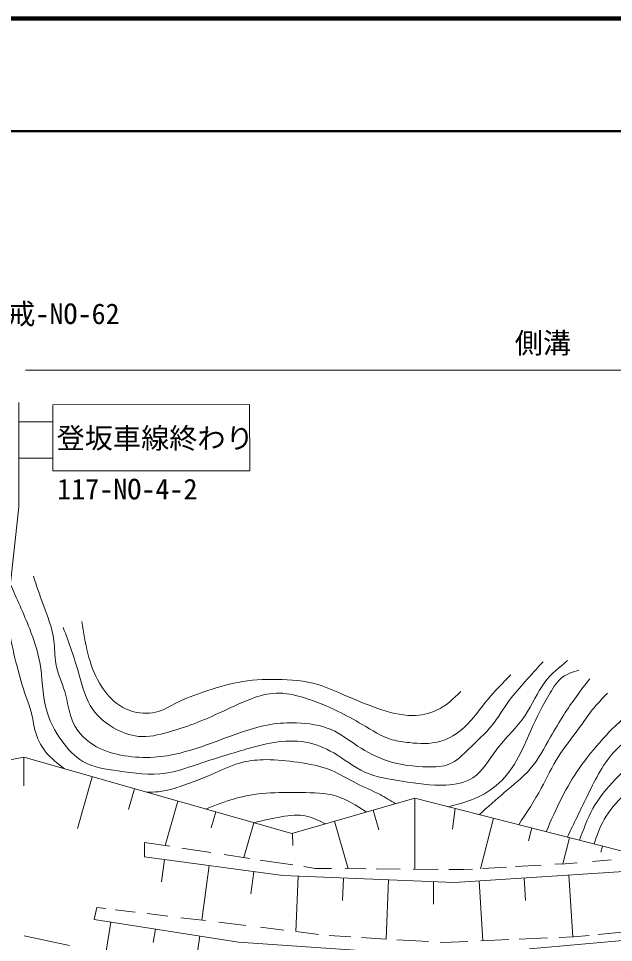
# Model space of a CAD drawing. Units: millimetres, scale not verified. Extents: x 40000 to 680000, y 20000 to 380000.
# Drawn here: x 446154 to 498978, y 297908 to 380000 of the extents above; entities that cross this region are included whole.
import ezdxf
from ezdxf.enums import TextEntityAlignment as Align

# ---------------------------------------------------------------- set-up
doc = ezdxf.new("R2010")
doc.units = ezdxf.units.MM
doc.header["$LTSCALE"] = 1000
for name, color, linetype, lineweight in [('M-BGD', 7, 'Continuous', 13), ('M-STR-STR3', 7, 'Continuous', 13), ('M-STR-STRC', 7, 'Continuous', 13), ('M-TTL', 2, 'Continuous', 140), ('M-TTL-LINE', 7, 'Continuous', 50)]:
    doc.layers.add(name, color=color, linetype=linetype, lineweight=lineweight)
doc.styles.add('ＭＳ ゴシック', font='')
doc.styles.get('ＭＳ ゴシック').set_extended_font_data('MS Gothic')

msp = doc.modelspace()

# ---------------------------------------------------------------- linework, layer by layer
at = {"layer": 'M-BGD'}
for p, q in [((429554, 311186), (446642, 314361)), ((446642, 314361), (446619, 311814)), ((446642, 314361), (470422, 307594)), ((451393, 308043), (452700, 312637)), ((456455, 311569), (455934, 309739)), ((459177, 306521), (460302, 310474)), ((470422, 307594), (481348, 310732)), ((481348, 310732), (501763, 305515)), ((481348, 310732), (481348, 304418)), ((463674, 309514), (463267, 308083)), ((477640, 309667), (478143, 307915)), ((484932, 309816), (484681, 307968)), ((475412, 304469), (474202, 308680)), ((487178, 304468), (488323, 308949)), ((466159, 305459), (467041, 308556)), ((491715, 308083), (491420, 306931)), ((470493, 307615), (470502, 306517)), ((494487, 304892), (495082, 307222)), ((457341, 306800), (457341, 305515)), ((459588, 306458), (457341, 306800)), ((463219, 305906), (460654, 306296)), ((497989, 306479), (497851, 305942)), ((457341, 305515), (469628, 303851)), ((466703, 305376), (464400, 305726)), ((459119, 305274), (458851, 303292)), ((463083, 304737), (462427, 299889)), ((470516, 304796), (467609, 305238)), ((472501, 304494), (471484, 304649)), ((489479, 304603), (487356, 304478)), ((492570, 304785), (490279, 304650)), ((494693, 304910), (493757, 304855)), ((495755, 305001), (494693, 304910)), ((498760, 305258), (497119, 305117)), ((467047, 304201), (466779, 302219)), ((469628, 303851), (484864, 303246)), ((470788, 298879), (470983, 303798)), ((473948, 304482), (472501, 304494)), ((477014, 304455), (475157, 304471)), ((480050, 304429), (477898, 304448)), ((483408, 304400), (481198, 304419)), ((485695, 304381), (484351, 304392)), ((484864, 303246), (503010, 304418)), ((486466, 304426), (485695, 304381)), ((495027, 303903), (495382, 298405)), ((475002, 303638), (474923, 301640)), ((478790, 298219), (478999, 303479)), ((482996, 303321), (482996, 301326)), ((487044, 303387), (487387, 298066)), ((491035, 303645), (491164, 301649)), ((453107, 301016), (452880, 299957)), ((453907, 300919), (453107, 301016)), ((456502, 300606), (454735, 300819)), ((459420, 300253), (457572, 300476)), ((452880, 299957), (465696, 297954)), ((454355, 299727), (453921, 296951)), ((462748, 299851), (460574, 300113)), ((466351, 299415), (463938, 299707)), ((458307, 299109), (458122, 297923)), ((469705, 299010), (467643, 299259)), ((472800, 298635), (470807, 298876)), ((491518, 297349), (511025, 299088)), ((499741, 298829), (497619, 298622)), ((450687, 297639), (446653, 298496)), ((461758, 295285), (462259, 298491)), ((475660, 298406), (473749, 298521)), ((478751, 298221), (476600, 298350)), ((482563, 297993), (479756, 298161)), ((486032, 298009), (483843, 297916)), ((489679, 298164), (487214, 298059)), ((493132, 298311), (490599, 298203)), ((495412, 298407), (494168, 298355)), ((496822, 298545), (495412, 298407)), ((465696, 297954), (478172, 297084)), ((483843, 297916), (483586, 297931))]:
    msp.add_line(p, q, dxfattribs=at)
for points, knots in [([(450231, 313340), (449631, 313807), (449031, 314274), (448561, 314862), (448115, 315420), (447786, 316088), (447607, 316783), (447477, 317288), (447427, 317808), (447302, 318310), (447203, 318707), (447057, 319092), (446920, 319480), (446616, 320340), (446354, 321212), (446119, 322088), (445859, 323053), (445631, 324024), (445432, 325014), (445268, 325826), (445125, 326652), (444783, 327393), (444542, 327915), (444202, 328395), (443931, 328907), (443661, 329416), (443458, 329956), (443256, 330497)], [0, 0, 0, 0, 1, 1, 1, 2, 2, 2, 3, 3, 3, 4, 4, 4, 5, 5, 5, 6, 6, 6, 7, 7, 7, 8, 8, 8, 9, 9, 9, 9]), ([(492728, 322856), (492203, 322271), (491677, 321686), (491150, 321101), (490658, 320555), (490165, 320009), (489729, 319415), (489201, 318696), (488757, 317908), (488208, 317219), (487597, 316452), (486855, 315808), (486123, 315101), (485577, 314574), (485036, 314013), (484370, 313745), (483808, 313519), (483158, 313502), (482517, 313513), (481267, 313535), (480055, 313665), (478911, 314043), (477983, 314349), (477099, 314819), (476265, 315366), (475486, 315877), (474750, 316455), (473916, 316822), (472969, 317238), (471896, 317382), (470839, 317417), (470057, 317443), (469284, 317409), (468523, 317285), (467715, 317153), (466921, 316919), (466141, 316656), (465005, 316273), (463900, 315829), (462767, 315432), (461276, 314911), (459736, 314473), (458168, 314373), (457299, 314318), (456421, 314367), (455555, 314506), (454692, 314643), (453841, 314869), (453073, 315300), (452204, 315787), (451442, 316536), (451022, 317417), (450612, 318278), (450529, 319265), (450261, 320196), (450017, 321048), (449618, 321852), (449467, 322710), (449352, 323369), (449382, 324059), (449302, 324728), (449169, 325835), (448730, 326884), (448342, 327937), (448035, 328773), (447758, 329613), (447482, 330452)], [0, 0, 0, 0, 1, 1, 1, 2, 2, 2, 3, 3, 3, 4, 4, 4, 5, 5, 5, 6, 6, 6, 7, 7, 7, 8, 8, 8, 9, 9, 9, 10, 10, 10, 11, 11, 11, 12, 12, 12, 13, 13, 13, 14, 14, 14, 15, 15, 15, 16, 16, 16, 17, 17, 17, 18, 18, 18, 19, 19, 19, 20, 20, 20, 21, 21, 21, 22, 22, 22, 22]), ([(494892, 322949), (494166, 322357), (493439, 321766), (492882, 321039), (492189, 320135), (491758, 319021), (491123, 318074), (490387, 316975), (489377, 316100), (488559, 315008), (487902, 314130), (487369, 313111), (486499, 312545), (485821, 312104), (484939, 311937), (484086, 311892), (482761, 311820), (481507, 312041), (480216, 312243), (479083, 312421), (477920, 312583), (476899, 313048), (475927, 313489), (475082, 314205), (474135, 314756), (473351, 315213), (472497, 315557), (471622, 315711), (469808, 316031), (467905, 315533), (466093, 315008), (464673, 314596), (463308, 314167), (461922, 313701), (461028, 313400), (460126, 313084), (459208, 312947), (457830, 312742), (456419, 312941), (454986, 313148), (453891, 313307), (452783, 313470), (451870, 314002), (451137, 314430), (450528, 315094), (450010, 315812), (449373, 316694), (448872, 317656), (448603, 318677), (448253, 320006), (448296, 321433), (448050, 322798), (447867, 323815), (447523, 324798), (447146, 325763), (446605, 327144), (445996, 328489), (445386, 329834)], [0, 0, 0, 0, 1, 1, 1, 2, 2, 2, 3, 3, 3, 4, 4, 4, 5, 5, 5, 6, 6, 6, 7, 7, 7, 8, 8, 8, 9, 9, 9, 10, 10, 10, 11, 11, 11, 12, 12, 12, 13, 13, 13, 14, 14, 14, 15, 15, 15, 16, 16, 16, 17, 17, 17, 18, 18, 18, 19, 19, 19, 19]), ([(485429, 320196), (484759, 319561), (484090, 318927), (483278, 318542), (482620, 318230), (481867, 318082), (481128, 318079), (480073, 318074), (479045, 318363), (478051, 318707), (477036, 319059), (476054, 319468), (475074, 319898), (474301, 320237), (473529, 320588), (472725, 320825), (471556, 321169), (470318, 321272), (469086, 321288), (467926, 321302), (466772, 321239), (465645, 321023), (464646, 320832), (463670, 320521), (462700, 320196), (461821, 319901), (460947, 319594), (460120, 319170), (459618, 318913), (459133, 318613), (458598, 318443), (457895, 318218), (457105, 318217), (456382, 318410), (455841, 318553), (455336, 318805), (454893, 319137), (454252, 319617), (453738, 320264), (453338, 320957), (452390, 322601), (452087, 324508), (451783, 326416)], [0, 0, 0, 0, 1, 1, 1, 2, 2, 2, 3, 3, 3, 4, 4, 4, 5, 5, 5, 6, 6, 6, 7, 7, 7, 8, 8, 8, 9, 9, 9, 10, 10, 10, 11, 11, 11, 12, 12, 12, 13, 13, 13, 14, 14, 14, 14]), ([(450129, 325886), (450621, 324541), (451113, 323196), (451518, 321784), (451837, 320674), (452101, 319524), (452742, 318608), (453206, 317946), (453867, 317406), (454595, 316987), (455288, 316588), (456042, 316298), (456812, 316226), (457689, 316144), (458587, 316344), (459458, 316590), (461015, 317029), (462485, 317614), (463925, 318277), (464885, 318720), (465831, 319197), (466836, 319567), (467543, 319828), (468278, 320035), (469019, 320064), (469840, 320095), (470667, 319908), (471467, 319667), (472536, 319345), (473557, 318927), (474544, 318443), (475263, 318089), (475965, 317701), (476662, 317285), (477529, 316767), (478390, 316207), (479341, 315928), (479831, 315785), (480344, 315716), (480863, 315664), (481765, 315572), (482685, 315528), (483543, 315763), (484363, 315988), (485125, 316468), (485759, 317053), (486561, 317793), (487158, 318701), (487844, 319534), (488468, 320293), (489165, 320989), (489862, 321685)], [0, 0, 0, 0, 1, 1, 1, 2, 2, 2, 3, 3, 3, 4, 4, 4, 5, 5, 5, 6, 6, 6, 7, 7, 7, 8, 8, 8, 9, 9, 9, 10, 10, 10, 11, 11, 11, 12, 12, 12, 13, 13, 13, 14, 14, 14, 15, 15, 15, 16, 16, 16, 17, 17, 17, 17]), ([(484328, 309970), (485012, 310148), (485697, 310326), (486358, 310582), (487149, 310888), (487908, 311306), (488557, 311850), (489292, 312465), (489888, 313243), (490369, 314076), (490864, 314933), (491238, 315849), (491637, 316741), (492145, 317876), (492694, 318973), (493345, 320080), (493662, 320618), (494003, 321159), (494484, 321503), (494891, 321795), (495399, 321947), (495907, 322099)], [0, 0, 0, 0, 1, 1, 1, 2, 2, 2, 3, 3, 3, 4, 4, 4, 5, 5, 5, 6, 6, 6, 7, 7, 7, 7]), ([(487077, 309268), (487810, 309939), (488542, 310611), (489308, 311255), (490097, 311919), (490922, 312553), (491585, 313325), (492313, 314172), (492846, 315184), (493397, 316172), (493770, 316841), (494151, 317499), (494562, 318139), (495271, 319245), (496068, 320296), (496865, 321348)], [0, 0, 0, 0, 1, 1, 1, 2, 2, 2, 3, 3, 3, 4, 4, 4, 5, 5, 5, 5]), ([(490561, 308377), (491261, 309439), (491961, 310500), (492569, 311617), (493080, 312558), (493526, 313537), (494096, 314438), (494636, 315291), (495288, 316074), (495881, 316897), (496287, 317459), (496666, 318040), (497098, 318579), (497513, 319097), (497978, 319576), (498444, 320054)], [0, 0, 0, 0, 1, 1, 1, 2, 2, 2, 3, 3, 3, 4, 4, 4, 5, 5, 5, 5]), ([(493000, 307754), (493447, 308785), (493893, 309816), (494406, 310815), (494861, 311700), (495367, 312560), (495933, 313377), (496570, 314295), (497282, 315159), (498029, 315991), (498483, 316496), (498949, 316989), (499453, 317440), (499923, 317861), (500425, 318246), (500928, 318631)], [0, 0, 0, 0, 1, 1, 1, 2, 2, 2, 3, 3, 3, 4, 4, 4, 5, 5, 5, 5]), ([(503838, 317923), (502985, 317536), (502132, 317149), (501325, 316666), (500453, 316144), (499635, 315509), (498963, 314756), (497951, 313622), (497271, 312220), (496601, 310836), (496022, 309640), (495451, 308457), (494881, 307274)], [0, 0, 0, 0, 1, 1, 1, 2, 2, 2, 3, 3, 3, 4, 4, 4, 4]), ([(495962, 306997), (496308, 307960), (496654, 308922), (497150, 309806), (497687, 310763), (498399, 311628), (499168, 312420), (499713, 312981), (500287, 313505), (500850, 314050), (501291, 314477), (501726, 314917), (502222, 315266), (502826, 315692), (503520, 315984), (504215, 316276)], [0, 0, 0, 0, 1, 1, 1, 2, 2, 2, 3, 3, 3, 4, 4, 4, 5, 5, 5, 5]), ([(497251, 306668), (497512, 307418), (497773, 308168), (498159, 308848), (498616, 309653), (499250, 310359), (499919, 311022), (500781, 311876), (501702, 312658), (502714, 313299), (503649, 313893), (504662, 314365), (505638, 314904), (506163, 315194), (506678, 315503), (507217, 315758), (507969, 316114), (508771, 316363), (509572, 316612)], [0, 0, 0, 0, 1, 1, 1, 2, 2, 2, 3, 3, 3, 4, 4, 4, 5, 5, 5, 6, 6, 6, 6]), ([(479631, 310239), (479179, 310520), (478727, 310801), (478257, 311048), (477565, 311412), (476835, 311701), (476135, 312057), (475380, 312441), (474661, 312903), (473884, 313222), (472961, 313600), (471958, 313778), (470959, 313921), (470019, 314055), (469084, 314159), (468138, 314154), (467442, 314150), (466740, 314087), (466068, 313921), (465246, 313717), (464467, 313357), (463687, 313015), (462615, 312545), (461540, 312107), (460426, 311747), (459817, 311550), (459196, 311376), (458563, 311307), (458229, 311270), (457891, 311263), (457554, 311256)], [0, 0, 0, 0, 1, 1, 1, 2, 2, 2, 3, 3, 3, 4, 4, 4, 5, 5, 5, 6, 6, 6, 7, 7, 7, 8, 8, 8, 9, 9, 9, 10, 10, 10, 10]), ([(462795, 309765), (463635, 310102), (464474, 310439), (465343, 310686), (466254, 310944), (467197, 311103), (468138, 311177), (469168, 311259), (470196, 311239), (471244, 311229), (472306, 311219), (473388, 311219), (474375, 310919), (475312, 310633), (476164, 310077), (477015, 309521)], [0, 0, 0, 0, 1, 1, 1, 2, 2, 2, 3, 3, 3, 4, 4, 4, 5, 5, 5, 5]), ([(473402, 308450), (472858, 308729), (472314, 309007), (471736, 309133), (471012, 309290), (470236, 309207), (469484, 309081), (468652, 308941), (467850, 308748), (467049, 308554)], [0, 0, 0, 0, 1, 1, 1, 2, 2, 2, 3, 3, 3, 3])]:
    msp.add_open_spline(points, degree=3, knots=knots, dxfattribs=at)
at = {"layer": 'M-STR-STR3'}
msp.add_line((556842, 348771), (446787, 348771), dxfattribs=at)
at = {"layer": 'M-STR-STRC'}
for p, q in [((446193, 345885), (446193, 336617)), ((449193, 345687), (449193, 339811)), ((449215, 345687), (466675, 345716)), ((466685, 339819), (466675, 345716)), ((446193, 344169), (449193, 344169)), ((446193, 340933), (449193, 340933)), ((449193, 339811), (466685, 339819)), ((446193, 336617), (442146, 299905))]:
    msp.add_line(p, q, dxfattribs=at)
at = {"layer": 'M-TTL'}
msp.add_line((680000, 380000), (40000, 380000), dxfattribs=at)
at = {"layer": 'M-TTL-LINE'}
msp.add_line((40000, 370000), (680000, 370000), dxfattribs=at)

# ---------------------------------------------------------------- texts
at = {"layer": 'M-STR-STR3', "style": 'ＭＳ ゴシック'}
msp.add_text('側溝', height=1833, dxfattribs=at).set_placement((490213, 349704), align=Align.BOTTOM_LEFT)
at = {"layer": 'M-STR-STRC', "style": 'ＭＳ ゴシック'}
for s, p in [('警戒-NO-62', (442653, 352299)), ('登坂車線終わり', (449537, 341247)), ('117-NO-4-2', (449581, 336724))]:
    msp.add_text(s, height=1833, dxfattribs=at).set_placement(p, align=Align.BOTTOM_LEFT)

doc.saveas('drawing.dxf')
